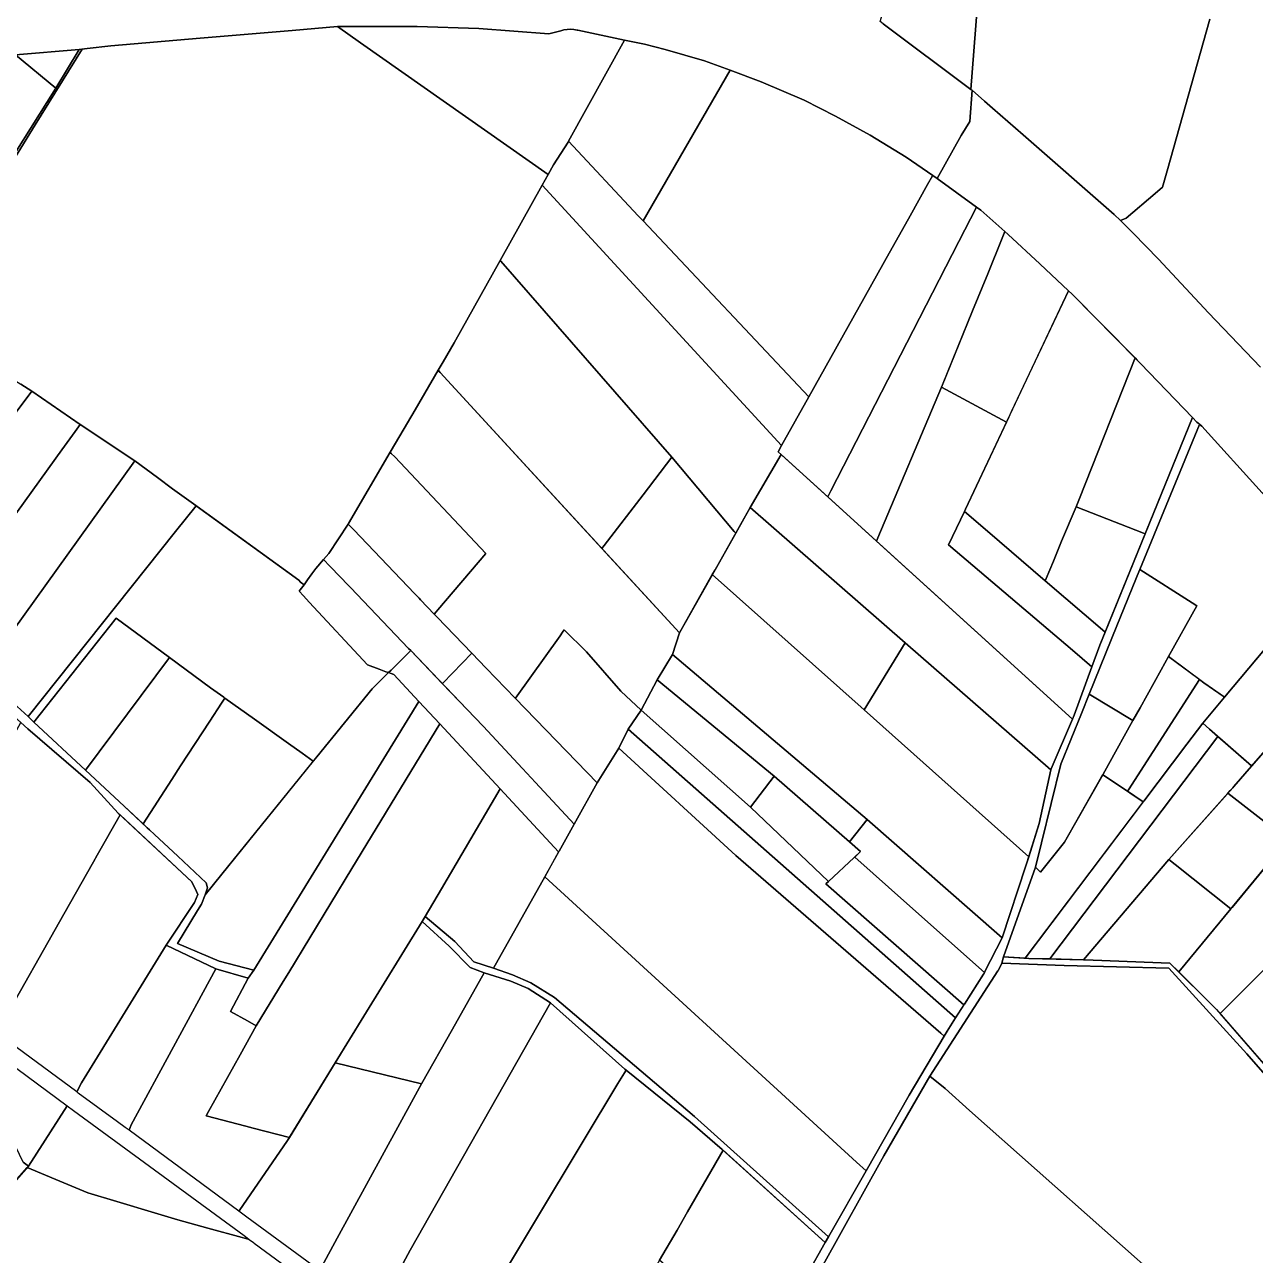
# Model space of a CAD drawing. Header units: metres. Extents: x 3 to 1005126, y 39 to 4383651.
# Drawn here: x 492445 to 493042, y 4369207 to 4369805 of the extents above; entities that cross this region are included whole.
import ezdxf

# ---------------------------------------------------------------- set-up
doc = ezdxf.new("R2010")
doc.units = ezdxf.units.M
doc.header["$MEASUREMENT"] = 0
doc.layers.add('TM_Llucmajor', color=7, linetype='Continuous')

msp = doc.modelspace()

# ---------------------------------------------------------------- linework, layer by layer
at = {"layer": 'TM_Llucmajor', "linetype": 'Continuous', "flags": 128}
for points in [[(492861.75, 4369805.2), (492860.22, 4369806.35), (492871.13, 4369842.28), (492888.66, 4369839.26), (492909.1, 4369835.74), (492908.94, 4369833.61), (492904.33, 4369773.39), (492861.75, 4369805.2)], [(492607.97, 4369796.04), (492596.76, 4369803.93), (492635.38, 4369803.93), (492665.38, 4369802.95), (492699.46, 4369800.32), (492705.2, 4369801.75), (492706.74, 4369802.23), (492708.27, 4369802.52), (492709.93, 4369802.61), (492711.54, 4369802.51), (492713.12, 4369802.2), (492713.45, 4369802.11), (492736.12, 4369797.31), (492709, 4369748.2), (492708.7, 4369747.75), (492701.57, 4369736.74), (492698.99, 4369732), (492607.97, 4369796.04)], [(492742.83, 4369711.94), (492709, 4369748.2), (492736.12, 4369797.31), (492745.8, 4369795.33), (492755.82, 4369792.81), (492774.96, 4369787.27), (492787.5, 4369782.75), (492745.14, 4369709.5), (492742.83, 4369711.94)], [(492308.33, 4369758.56), (492285.81, 4369774.33), (492287.82, 4369777.16), (492360.37, 4369783.5), (492361.48, 4369783.59), (492371.74, 4369784.49), (492378.33, 4369785.07), (492400.73, 4369786.89), (492440.37, 4369790.13), (492460.1, 4369774.03), (492407.03, 4369689.9), (492379.49, 4369708.78), (492379.37, 4369708.87), (492364.14, 4369719.55), (492357.31, 4369724.35), (492352.29, 4369727.88), (492350.49, 4369729.14), (492348.06, 4369730.84), (492347.79, 4369731.02), (492309.03, 4369758.07), (492308.33, 4369758.56)], [(492460.1, 4369774.03), (492440.37, 4369790.13), (492471.35, 4369792.71), (492460.1, 4369774.03)], [(492825.65, 4369624.18), (492745.14, 4369709.5), (492787.5, 4369782.75), (492802.55, 4369777.05), (492823.4, 4369768.09), (492838.55, 4369760.43), (492855.33, 4369751.15), (492872.92, 4369740.4), (492885.75, 4369731.62), (492885.62, 4369731.41), (492883.29, 4369727.24), (492874.78, 4369712.03), (492862.33, 4369689.75), (492855.36, 4369677.29), (492825.65, 4369624.18)], [(492812.34, 4369600.4), (492696.19, 4369726.85), (492698.99, 4369732), (492701.57, 4369736.74), (492708.7, 4369747.75), (492709, 4369748.2), (492742.83, 4369711.94), (492745.14, 4369709.5), (492825.65, 4369624.18), (492812.34, 4369600.4)], [(492812.34, 4369600.4), (492825.65, 4369624.18), (492855.36, 4369677.29), (492862.33, 4369689.75), (492874.78, 4369712.03), (492883.29, 4369727.24), (492885.62, 4369731.41), (492885.75, 4369731.62), (492887.96, 4369730.11), (492906.98, 4369716.27), (492898.38, 4369699.51), (492879.3, 4369662.38), (492836.24, 4369578.54), (492834.88, 4369575.49), (492810.71, 4369597.44), (492812.34, 4369600.4)], [(492696.19, 4369726.85), (492812.34, 4369600.4), (492810.71, 4369597.44), (492812.24, 4369596.06), (492797.19, 4369570.34), (492790.14, 4369557.88), (492789.41, 4369558.75), (492759.1, 4369594.88), (492676.03, 4369689.9), (492675.72, 4369690.25), (492696.19, 4369726.85)], [(492858.44, 4369554.08), (492834.88, 4369575.49), (492836.24, 4369578.54), (492879.3, 4369662.38), (492898.38, 4369699.51), (492906.98, 4369716.27), (492909.05, 4369714.76), (492920.79, 4369704.45), (492919.44, 4369701.13), (492912.45, 4369683.88), (492905.12, 4369665.83), (492890.08, 4369628.76), (492859.09, 4369555.6), (492858.44, 4369554.08)], [(492890.08, 4369628.76), (492890.58, 4369630.01), (492905.12, 4369665.83), (492912.45, 4369683.88), (492919.44, 4369701.13), (492920.79, 4369704.45), (492922.47, 4369702.98), (492937.79, 4369688.65), (492951.69, 4369675.65), (492923.92, 4369616.79), (492922.04, 4369612.8), (492921.58, 4369611.82), (492890.08, 4369628.76)], [(492676.03, 4369689.9), (492759.1, 4369594.88), (492745.11, 4369576.52), (492726.31, 4369551.88), (492725.18, 4369550.46), (492646.55, 4369635.99), (492645.61, 4369637.01), (492648, 4369641.11), (492653.37, 4369650.29), (492675.72, 4369690.25), (492676.03, 4369689.9)], [(492901.67, 4369569.61), (492951.69, 4369675.65), (492953.25, 4369674.19), (492984.08, 4369642.96), (492957.03, 4369574.75), (492955.35, 4369570.72), (492948.37, 4369554), (492944.35, 4369544.37), (492940.78, 4369535.82), (492940.36, 4369534.81), (492912.39, 4369558.81), (492901.13, 4369568.47), (492901.67, 4369569.61)], [(492957.03, 4369574.75), (492984.08, 4369642.96), (492985.07, 4369641.95), (492986.72, 4369640.28), (493011.85, 4369614.1), (492988.89, 4369557.62), (492988.09, 4369557.94), (492962.78, 4369567.82), (492955.35, 4369570.72), (492957.03, 4369574.75)], [(492375.91, 4369529.86), (492362.06, 4369542.18), (492381.31, 4369568.41), (492398.89, 4369592.33), (492432.4, 4369637.93), (492438.3, 4369633.24), (492443.07, 4369630.2), (492448.37, 4369626.82), (492420.08, 4369589.15), (492394.94, 4369555.69), (492394.52, 4369555.12), (492393.53, 4369553.77), (492375.91, 4369529.86)], [(492624.54, 4369594.93), (492622.9, 4369596.66), (492622.37, 4369597.23), (492626.97, 4369605.12), (492634.42, 4369617.86), (492645.61, 4369637.01), (492646.55, 4369635.99), (492762.79, 4369509.56), (492759.43, 4369498.93), (492751.91, 4369486.75), (492744.2, 4369472.03), (492734.29, 4369481.24), (492717.67, 4369500.28), (492706.81, 4369510.91), (492706.02, 4369509.8), (492704.81, 4369508.1), (492683.14, 4369477.85), (492683.08, 4369477.77), (492668.92, 4369492.36), (492661.94, 4369499.66), (492645.21, 4369517.13), (492643.78, 4369518.63), (492644.67, 4369519.67), (492645.49, 4369520.63), (492668.8, 4369548.09), (492624.54, 4369594.93)], [(492963.02, 4369492.98), (492954.39, 4369469.55), (492953.59, 4369467.64), (492858.44, 4369554.08), (492859.09, 4369555.6), (492890.08, 4369628.76), (492921.58, 4369611.82), (492901.67, 4369569.61), (492901.13, 4369568.47), (492893.47, 4369552.24), (492953.59, 4369501.02), (492963.02, 4369492.98)], [(492386.53, 4369519.83), (492375.91, 4369529.86), (492393.53, 4369553.77), (492394.52, 4369555.12), (492394.94, 4369555.69), (492420.08, 4369589.15), (492448.37, 4369626.82), (492471.79, 4369610.6), (492469.33, 4369607.21), (492462.94, 4369598.38), (492426.3, 4369547.78), (492423.4, 4369543.78), (492419.31, 4369538.14), (492406.51, 4369520.45), (492400.6, 4369512.3), (492398.13, 4369508.87), (492386.53, 4369519.83)], [(492422.61, 4369487.72), (492398.13, 4369508.87), (492400.6, 4369512.3), (492406.51, 4369520.45), (492419.31, 4369538.14), (492423.4, 4369543.78), (492426.3, 4369547.78), (492462.94, 4369598.38), (492469.33, 4369607.21), (492471.79, 4369610.6), (492498.34, 4369593.07), (492422.61, 4369487.72)], [(493015.29, 4369610.75), (493016.48, 4369609.81), (493045.68, 4369577.41), (493063.14, 4369557.66), (493065.51, 4369554.98), (493078.9, 4369539.61), (493046.89, 4369501.44), (493027.51, 4369478.32), (493017.4, 4369485.3), (493000.28, 4369497.99), (493013.95, 4369522.57), (493011.7, 4369524.01), (492986.27, 4369540.32), (493015.29, 4369610.75)], [(492428.85, 4369482.32), (492425.92, 4369484.85), (492422.61, 4369487.72), (492498.34, 4369593.07), (492509.45, 4369584.92), (492516.73, 4369579.37), (492526.8, 4369572.07), (492528.11, 4369571.13), (492518.15, 4369558.64), (492446.57, 4369468.84), (492439.52, 4369475.41), (492428.85, 4369482.32)], [(492624.54, 4369594.93), (492668.8, 4369548.09), (492645.49, 4369520.63), (492644.67, 4369519.67), (492643.78, 4369518.63), (492637.11, 4369525.6), (492636.37, 4369526.37), (492634.22, 4369528.62), (492604.67, 4369559.5), (492603.42, 4369560.8), (492601.96, 4369562.33), (492602.1, 4369562.53), (492622.37, 4369597.23), (492622.9, 4369596.66), (492624.54, 4369594.93)], [(492790.14, 4369557.88), (492780.1, 4369540.15), (492762.79, 4369509.56), (492725.18, 4369550.46), (492726.31, 4369551.88), (492745.11, 4369576.52), (492759.1, 4369594.88), (492789.41, 4369558.75), (492790.14, 4369557.88)], [(492943.18, 4369442.95), (492872.36, 4369504.7), (492797.19, 4369570.34), (492812.24, 4369596.06), (492953.59, 4369467.64), (492943.28, 4369443.4), (492943.18, 4369442.95)], [(492586.76, 4369449.29), (492585.04, 4369447.17), (492579.67, 4369451), (492572.94, 4369455.8), (492556.5, 4369467.53), (492542.03, 4369477.85), (492541.53, 4369478.21), (492535.17, 4369482.74), (492515.25, 4369497.51), (492489.37, 4369516.7), (492449.41, 4369466.18), (492446.57, 4369468.84), (492518.15, 4369558.64), (492528.11, 4369571.13), (492577.98, 4369535.11), (492578.83, 4369534.14), (492580.52, 4369532.85), (492578.65, 4369530.32), (492578.18, 4369529.68), (492580.25, 4369527.45), (492583.01, 4369524.48), (492611.35, 4369493.96), (492616.93, 4369491.9), (492620.31, 4369490.65), (492621.52, 4369490.2), (492613.57, 4369482.34), (492586.76, 4369449.29)], [(492780.1, 4369540.15), (492797.19, 4369570.34), (492872.36, 4369504.7), (492852.44, 4369472.08), (492778.76, 4369537.77), (492780.1, 4369540.15)], [(492963.02, 4369492.98), (492953.59, 4369501.02), (492893.47, 4369552.24), (492901.13, 4369568.47), (492912.39, 4369558.81), (492940.36, 4369534.81), (492969.29, 4369509.99), (492969.47, 4369509.84), (492966.93, 4369503.58), (492963.05, 4369493.06), (492963.02, 4369492.98)], [(492988.09, 4369557.94), (492988.89, 4369557.62), (492969.47, 4369509.84), (492969.29, 4369509.99), (492940.36, 4369534.81), (492940.78, 4369535.82), (492944.35, 4369544.37), (492948.37, 4369554), (492955.35, 4369570.72), (492962.78, 4369567.82), (492988.09, 4369557.94)], [(492632.31, 4369500.88), (492631.27, 4369501.96), (492603.07, 4369531.46), (492596.99, 4369537.82), (492594.33, 4369540.6), (492593.13, 4369541.86), (492590.04, 4369545.09), (492592.53, 4369548.02), (492601.96, 4369562.33), (492603.42, 4369560.8), (492604.67, 4369559.5), (492634.22, 4369528.62), (492636.37, 4369526.37), (492637.11, 4369525.6), (492643.78, 4369518.63), (492645.21, 4369517.13), (492661.94, 4369499.66), (492647.92, 4369485.14), (492647.64, 4369484.85), (492632.31, 4369500.88)], [(492622.76, 4369491.42), (492621.52, 4369490.2), (492620.31, 4369490.65), (492616.93, 4369491.9), (492611.35, 4369493.96), (492583.01, 4369524.48), (492580.25, 4369527.45), (492578.18, 4369529.68), (492578.65, 4369530.32), (492580.52, 4369532.85), (492582.29, 4369535.25), (492584.39, 4369538.09), (492586.31, 4369540.69), (492590.04, 4369545.09), (492593.13, 4369541.86), (492594.33, 4369540.6), (492596.99, 4369537.82), (492603.07, 4369531.46), (492631.27, 4369501.96), (492632.31, 4369500.88), (492622.76, 4369491.42)], [(492986.27, 4369540.32), (493011.7, 4369524.01), (493013.95, 4369522.57), (493000.28, 4369497.99), (492996.71, 4369491.57), (492986.48, 4369473.16), (492982.99, 4369466.88), (492961.66, 4369479.65), (492975.18, 4369512.98), (492986.11, 4369539.93), (492986.27, 4369540.32)], [(493040.56, 4369445), (493020.11, 4369462.76), (493016.84, 4369465.6), (493027.51, 4369478.32), (493078.9, 4369539.61), (493081.49, 4369536.64), (493100.29, 4369515.19), (493101.05, 4369514.32), (493060.45, 4369467.58), (493040.72, 4369444.86), (493040.56, 4369445)], [(492852.44, 4369472.08), (492932.4, 4369400.79), (492931.46, 4369397.8), (492931.01, 4369396.33), (492919.42, 4369361.48), (492918.2, 4369362.54), (492853.98, 4369418.88), (492759.43, 4369498.93), (492762.79, 4369509.56), (492778.76, 4369537.77), (492852.44, 4369472.08)], [(492515.25, 4369497.51), (492474.48, 4369442.79), (492449.41, 4369466.18), (492489.37, 4369516.7), (492515.25, 4369497.51)], [(492683.14, 4369477.85), (492704.81, 4369508.1), (492706.02, 4369509.8), (492706.81, 4369510.91), (492717.67, 4369500.28), (492734.29, 4369481.24), (492744.2, 4369472.03), (492737.9, 4369462.76), (492733.33, 4369453.56), (492722.9, 4369436.71), (492683.08, 4369477.77), (492683.14, 4369477.85)], [(492932.4, 4369400.79), (492852.44, 4369472.08), (492872.36, 4369504.7), (492943.18, 4369442.95), (492937.42, 4369416.92), (492932.4, 4369400.79)], [(492541.53, 4369478.21), (492542.03, 4369477.85), (492540.38, 4369475.31), (492534.77, 4369466.67), (492520.62, 4369444.88), (492516.34, 4369438.3), (492502.36, 4369416.77), (492493.21, 4369425.31), (492474.48, 4369442.79), (492515.25, 4369497.51), (492535.17, 4369482.74), (492541.53, 4369478.21)], [(492704.35, 4369403.5), (492704.12, 4369403.11), (492675.74, 4369433.69), (492646.4, 4369465.3), (492636.29, 4369476.19), (492624.2, 4369489.22), (492621.52, 4369490.2), (492622.76, 4369491.42), (492632.31, 4369500.88), (492659.67, 4369472.27), (492667.43, 4369464.16), (492686.54, 4369443.59), (492692.83, 4369436.83), (492711.67, 4369416.57), (492704.35, 4369403.5)], [(492667.43, 4369464.16), (492659.67, 4369472.27), (492647.64, 4369484.85), (492647.92, 4369485.14), (492661.94, 4369499.66), (492668.92, 4369492.36), (492683.08, 4369477.77), (492722.9, 4369436.71), (492711.67, 4369416.57), (492692.83, 4369436.83), (492686.54, 4369443.59), (492667.43, 4369464.16)], [(492808.81, 4369439.88), (492751.91, 4369486.75), (492759.43, 4369498.93), (492853.98, 4369418.88), (492845.34, 4369408.01), (492808.81, 4369439.88)], [(492971.12, 4369445.53), (492982.99, 4369466.88), (492986.48, 4369473.16), (492996.71, 4369491.57), (493000.28, 4369497.99), (493014.44, 4369487.5), (493014.77, 4369487.25), (493015.22, 4369486.92), (492980.86, 4369433.34), (492980.35, 4369432.55), (492975.03, 4369436.13), (492968.34, 4369440.63), (492971.12, 4369445.53)], [(492532.47, 4369382.37), (492540.55, 4369392.34), (492586.76, 4369449.29), (492613.57, 4369482.34), (492621.52, 4369490.2), (492624.2, 4369489.22), (492636.29, 4369476.19), (492592.21, 4369404.43), (492556.13, 4369345.69), (492539.37, 4369350.02), (492519.17, 4369358.66), (492528.85, 4369374.68), (492530.69, 4369377.73), (492532.47, 4369382.37)], [(492797.33, 4369424.87), (492744.2, 4369472.03), (492751.91, 4369486.75), (492808.81, 4369439.88), (492797.33, 4369424.87)], [(493015.22, 4369486.92), (493017.4, 4369485.3), (493026.81, 4369478.8), (493027.51, 4369478.32), (493016.84, 4369465.6), (493009.16, 4369455.42), (492988.29, 4369427.78), (492988, 4369427.4), (492980.35, 4369432.55), (492980.86, 4369433.34), (493015.22, 4369486.92)], [(493058.9, 4369409.83), (493092.3, 4369447.14), (493125.13, 4369486.85), (493126.65, 4369485.12), (493130.21, 4369481.05), (493152.03, 4369456.88), (493154.2, 4369454.48), (493154.75, 4369453.89), (493025.32, 4369324.63), (493023.55, 4369326.66), (493005.19, 4369344.88), (493058.9, 4369409.83)], [(492968.34, 4369440.63), (492949.75, 4369407.85), (492938.11, 4369393.33), (492935.62, 4369395.75), (492938.54, 4369407.62), (492947.92, 4369445.77), (492957.95, 4369470.29), (492961.66, 4369479.65), (492982.99, 4369466.88), (492971.12, 4369445.53), (492968.34, 4369440.63)], [(492585.04, 4369447.17), (492540.55, 4369392.34), (492532.47, 4369382.37), (492533.74, 4369385.71), (492533.01, 4369388.17), (492519.2, 4369401.05), (492514.65, 4369405.3), (492507.93, 4369411.57), (492505.57, 4369413.78), (492504.43, 4369414.84), (492502.36, 4369416.77), (492516.34, 4369438.3), (492520.62, 4369444.88), (492534.77, 4369466.67), (492540.38, 4369475.31), (492542.03, 4369477.85), (492556.5, 4369467.53), (492572.94, 4369455.8), (492579.67, 4369451), (492585.04, 4369447.17)], [(492646.4, 4369465.3), (492603.74, 4369395.08), (492573.09, 4369344.63), (492570.37, 4369340.15), (492557.32, 4369318.67), (492553.02, 4369321.08), (492544.85, 4369325.64), (492553.35, 4369341.78), (492556.13, 4369345.69), (492592.21, 4369404.43), (492636.29, 4369476.19), (492646.4, 4369465.3)], [(492900.86, 4369328.81), (492896.85, 4369322.54), (492737.9, 4369462.76), (492744.2, 4369472.03), (492797.33, 4369424.87), (492835.18, 4369388.81), (492833.87, 4369387.59), (492900.86, 4369328.81)], [(493030.19, 4369432.91), (493031.43, 4369434.3), (493031.92, 4369434.87), (493040.62, 4369444.74), (493060.45, 4369467.58), (493060.73, 4369467.9), (493069.47, 4369461.1), (493090.31, 4369444.92), (493058.9, 4369409.83), (493058.26, 4369409.06), (493029.13, 4369431.73), (493030.19, 4369432.91)], [(492390.54, 4369369.81), (492391.16, 4369370.93), (492442.98, 4369465.97), (492446.46, 4369462.83), (492476.7, 4369436.77), (492490.27, 4369422.02), (492491.27, 4369421.09), (492480.15, 4369401.5), (492478.34, 4369398.31), (492463.92, 4369372.92), (492451.88, 4369351.71), (492437.96, 4369327.17), (492431.19, 4369315.26), (492402.32, 4369336.49), (492388.51, 4369366.09), (492390.54, 4369369.81)], [(492555.88, 4369269.04), (492552.31, 4369269.96), (492532.94, 4369274.96), (492534.09, 4369277.01), (492549.47, 4369304.6), (492557.32, 4369318.67), (492570.37, 4369340.15), (492573.09, 4369344.63), (492603.74, 4369395.08), (492646.4, 4369465.3), (492675.74, 4369433.69), (492647.31, 4369385.25), (492639.41, 4369371.79), (492637.85, 4369369.41), (492609.58, 4369323.4), (492595.61, 4369300.69), (492573.51, 4369264.48), (492555.88, 4369269.04)], [(492891.32, 4369313.72), (492889.69, 4369315.18), (492790.2, 4369401.31), (492733.33, 4369453.56), (492737.9, 4369462.76), (492896.85, 4369322.54), (492892.72, 4369316.1), (492891.32, 4369313.72)], [(492942.64, 4369351.16), (492932.51, 4369351.38), (492930.71, 4369351.51), (492988.29, 4369427.78), (493009.16, 4369455.42), (493016.84, 4369465.6), (493020.11, 4369462.76), (493024.25, 4369459.17), (492942.64, 4369351.16)], [(493024.25, 4369459.17), (493040.56, 4369445), (493040.72, 4369444.86), (493040.62, 4369444.74), (493031.92, 4369434.87), (493031.43, 4369434.3), (493000.33, 4369399.49), (492959.04, 4369350.8), (492942.64, 4369351.16), (493024.25, 4369459.17)], [(492853.42, 4369248.27), (492848.79, 4369252.5), (492697.37, 4369391.05), (492704.35, 4369403.5), (492711.67, 4369416.57), (492722.9, 4369436.71), (492733.33, 4369453.56), (492790.2, 4369401.31), (492889.69, 4369315.18), (492891.32, 4369313.72), (492874.34, 4369284.97), (492853.42, 4369248.27)], [(493154.75, 4369453.89), (493166.93, 4369440.85), (493183.31, 4369424.16), (493201.83, 4369405.85), (493201.67, 4369405.67), (493075.51, 4369266.92), (493025.32, 4369324.63), (493154.75, 4369453.89)], [(492835.18, 4369388.81), (492797.33, 4369424.87), (492808.81, 4369439.88), (492845.34, 4369408.01), (492850.76, 4369403.29), (492847.59, 4369400.35), (492835.18, 4369388.81)], [(492967.76, 4369439.61), (492968.34, 4369440.63), (492975.03, 4369436.13), (492988, 4369427.4), (492930.71, 4369351.51), (492920.16, 4369352.22), (492935.62, 4369395.75), (492938.11, 4369393.33), (492949.75, 4369407.85), (492967.76, 4369439.61)], [(492704.12, 4369403.11), (492697.37, 4369391.05), (492672.52, 4369346.75), (492663.03, 4369349.79), (492653.81, 4369359.69), (492639.41, 4369371.79), (492647.31, 4369385.25), (492675.74, 4369433.69), (492704.12, 4369403.11)], [(493031.11, 4369376.22), (493030.46, 4369375.44), (493003.5, 4369397.09), (493000.33, 4369399.49), (493029.13, 4369431.73), (493058.26, 4369409.06), (493031.11, 4369376.22)], [(492491.27, 4369421.09), (492526.02, 4369388.54), (492528.24, 4369383.88), (492528.94, 4369382.41), (492527.4, 4369378.62), (492513.6, 4369357.77), (492472.41, 4369290.99), (492470.22, 4369286.57), (492431.19, 4369315.26), (492437.96, 4369327.17), (492451.88, 4369351.71), (492463.92, 4369372.92), (492478.34, 4369398.31), (492480.15, 4369401.5), (492491.27, 4369421.09)], [(492911.12, 4369345.11), (492910.85, 4369344.59), (492873.25, 4369378.05), (492847.88, 4369400.62), (492850.76, 4369403.29), (492845.34, 4369408.01), (492853.98, 4369418.88), (492918.2, 4369362.54), (492919.42, 4369361.48), (492911.12, 4369345.11)], [(492833.87, 4369387.59), (492835.18, 4369388.81), (492847.59, 4369400.35), (492847.88, 4369400.62), (492873.25, 4369378.05), (492910.85, 4369344.59), (492910.44, 4369343.78), (492901.14, 4369329.25), (492900.86, 4369328.81), (492833.87, 4369387.59)], [(493030.46, 4369375.44), (493005.19, 4369344.88), (493000.86, 4369349.18), (492963.66, 4369350.62), (492959.04, 4369350.8), (493000.33, 4369399.49), (493003.5, 4369397.09), (493030.46, 4369375.44)], [(492835.13, 4369216.2), (492770.17, 4369274.61), (492702.11, 4369332.51), (492690.67, 4369339.59), (492681.74, 4369343.52), (492672.52, 4369346.75), (492697.37, 4369391.05), (492848.79, 4369252.5), (492853.42, 4369248.27), (492835.13, 4369216.2)], [(492833.55, 4369213.42), (492783.56, 4369258.62), (492768.08, 4369272.04), (492736.86, 4369297.18), (492736.32, 4369297.57), (492700.14, 4369329.81), (492689.29, 4369336.83), (492680.99, 4369340.42), (492668.05, 4369344.42), (492661.18, 4369347.01), (492651.04, 4369357.33), (492637.85, 4369369.41), (492639.41, 4369371.79), (492653.81, 4369359.69), (492663.03, 4369349.79), (492672.52, 4369346.75), (492681.74, 4369343.52), (492690.67, 4369339.59), (492702.11, 4369332.51), (492770.17, 4369274.61), (492835.13, 4369216.2), (492833.55, 4369213.42)], [(492637.59, 4369290.44), (492595.61, 4369300.69), (492609.58, 4369323.4), (492637.85, 4369369.41), (492651.04, 4369357.33), (492661.18, 4369347.01), (492668.05, 4369344.42), (492652.64, 4369317.12), (492637.59, 4369290.44)], [(492493.74, 4369269.28), (492489.93, 4369272.09), (492470.92, 4369286.06), (492470.22, 4369286.57), (492472.41, 4369290.99), (492513.6, 4369357.77), (492537.78, 4369346.3), (492496.6, 4369270.68), (492495.56, 4369267.94), (492493.74, 4369269.28)], [(493044.75, 4369147.82), (493037.84, 4369155.83), (493021.08, 4369171.93), (493002.17, 4369190.1), (492903.65, 4369277.63), (492891.74, 4369288.21), (492884.36, 4369294.17), (492917.33, 4369345.33), (492917.63, 4369345.79), (492919.4, 4369349.07), (492949.66, 4369347.96), (493000.48, 4369346.68), (493038.32, 4369305.15), (493090.74, 4369245.09), (493108.06, 4369225.82), (493107.1, 4369224.55), (493107.04, 4369224.62), (493106.98, 4369224.69), (493093.36, 4369207.91), (493077.43, 4369188.22), (493075.83, 4369186.25), (493064.03, 4369171.77), (493051.46, 4369156.37), (493044.75, 4369147.82)], [(492555.88, 4369269.04), (492573.51, 4369264.48), (492572.57, 4369262.94), (492549.01, 4369228.77), (492548.92, 4369228.63), (492495.56, 4369267.94), (492496.6, 4369270.68), (492537.78, 4369346.3), (492553.35, 4369341.78), (492544.85, 4369325.64), (492553.02, 4369321.08), (492557.32, 4369318.67), (492549.47, 4369304.6), (492534.09, 4369277.01), (492532.94, 4369274.96), (492552.31, 4369269.96), (492555.88, 4369269.04)], [(492614.36, 4369180.42), (492588.05, 4369199.8), (492589.18, 4369201.87), (492596.64, 4369215.52), (492633.71, 4369283.35), (492637.59, 4369290.44), (492652.64, 4369317.12), (492668.05, 4369344.42), (492680.99, 4369340.42), (492689.29, 4369336.83), (492700.14, 4369329.81), (492632.03, 4369209.72), (492619.36, 4369186.29), (492615.66, 4369179.46), (492614.36, 4369180.42)], [(492628.49, 4369170.01), (492615.66, 4369179.46), (492619.36, 4369186.29), (492632.03, 4369209.72), (492700.14, 4369329.81), (492736.32, 4369297.57), (492736.86, 4369297.18), (492732.95, 4369290.68), (492716.09, 4369262.65), (492668.82, 4369183.99), (492644.44, 4369198.51), (492635.62, 4369180.68), (492633.2, 4369175.55), (492630.04, 4369168.87), (492628.49, 4369170.01)], [(492412.16, 4369319.31), (492465.53, 4369279.89), (492446.71, 4369250.6), (492444.17, 4369252.53), (492440.62, 4369259.94), (492412.16, 4369319.31)], [(492552.76, 4369225.8), (492548.92, 4369228.63), (492549.01, 4369228.77), (492572.57, 4369262.94), (492595.61, 4369300.69), (492637.59, 4369290.44), (492633.71, 4369283.35), (492596.64, 4369215.52), (492589.18, 4369201.87), (492588.05, 4369199.8), (492586.72, 4369200.78), (492552.76, 4369225.8)], [(492722.4, 4369151.33), (492668.82, 4369183.99), (492716.09, 4369262.65), (492732.95, 4369290.68), (492736.86, 4369297.18), (492768.08, 4369272.04), (492783.56, 4369258.62), (492783.95, 4369258.26), (492766.74, 4369228.36), (492761.65, 4369219.52), (492753.19, 4369204.83), (492741.35, 4369184.26), (492722.4, 4369151.33)], [(492835.14, 4369198.74), (492831.81, 4369201.15), (492862.1, 4369255.61), (492884.36, 4369294.17), (492891.74, 4369288.21), (492903.65, 4369277.63), (493002.17, 4369190.1), (492954.15, 4369112.69), (492872.78, 4369171.53), (492835.14, 4369198.74)], [(492446.71, 4369250.6), (492465.53, 4369279.89), (492468.62, 4369277.6), (492551.4, 4369216.85), (492553.75, 4369215.13), (492553.91, 4369215.01), (492550.55, 4369215.89), (492533.81, 4369220.49), (492519.25, 4369224.49), (492507.88, 4369227.91), (492489.63, 4369233.42), (492475.64, 4369237.64), (492462.04, 4369243.27), (492446.08, 4369249.88), (492446.71, 4369250.6)], [(492803.85, 4369160.6), (492753.19, 4369204.83), (492761.65, 4369219.52), (492766.74, 4369228.36), (492783.95, 4369258.26), (492833.55, 4369213.42), (492824.99, 4369198.19), (492803.85, 4369160.6)]]:
    msp.add_lwpolyline(points, close=True, dxfattribs=at)
for points in [[(493020.33, 4369807.52), (492999.57, 4369733.77), (492998.96, 4369731.58), (492997.35, 4369725.9), (492993.72, 4369722.8), (492979.65, 4369710.78), (492976.91, 4369709.65), (492973.79, 4369712.7), (492929.61, 4369751.35), (492914.87, 4369764.25), (492910.88, 4369767.74), (492904.91, 4369772.96), (492904.91, 4369772.96), (492904.33, 4369773.39), (492908.94, 4369833.61)], [(493044.94, 4369638.47), (493019.62, 4369664.96), (492995.31, 4369690.91), (492983.07, 4369703.53), (492981.09, 4369705.56), (492980.94, 4369705.72), (492976.91, 4369709.65), (492979.65, 4369710.78), (492993.72, 4369722.8), (492997.35, 4369725.9), (492998.96, 4369731.58), (492999.57, 4369733.77), (493020.33, 4369807.52)], [(492409.85, 4369691.05), (492449.93, 4369756.24), (492472.8, 4369792.91), (492475.16, 4369793.24), (492486.73, 4369794.54), (492530.11, 4369798.25), (492574.75, 4369802.06), (492596.76, 4369803.93), (492607.97, 4369796.04), (492698.99, 4369732), (492696.19, 4369726.85), (492675.72, 4369690.25), (492653.37, 4369650.29), (492648, 4369641.11), (492645.61, 4369637.01), (492634.42, 4369617.86), (492626.97, 4369605.12), (492622.37, 4369597.23), (492602.1, 4369562.53), (492601.96, 4369562.33), (492592.53, 4369548.02), (492590.04, 4369545.09), (492586.31, 4369540.69), (492584.39, 4369538.09), (492582.29, 4369535.25), (492580.52, 4369532.85), (492578.83, 4369534.14), (492577.98, 4369535.11), (492526.8, 4369572.07), (492516.73, 4369579.37), (492509.45, 4369584.92), (492498.34, 4369593.07), (492471.79, 4369610.6), (492448.37, 4369626.82), (492443.07, 4369630.2)], [(492861.75, 4369805.2), (492904.33, 4369773.39), (492904.91, 4369772.96), (492903.8, 4369757.84), (492899.63, 4369750.97), (492887.96, 4369730.11), (492885.75, 4369731.62), (492872.92, 4369740.4), (492855.33, 4369751.15), (492838.55, 4369760.43), (492823.4, 4369768.09), (492802.55, 4369777.05), (492787.5, 4369782.75), (492774.96, 4369787.27), (492755.82, 4369792.81), (492745.8, 4369795.33), (492736.12, 4369797.31), (492713.45, 4369802.11), (492713.12, 4369802.2), (492711.54, 4369802.51), (492709.93, 4369802.61), (492708.27, 4369802.52), (492706.74, 4369802.23), (492705.2, 4369801.75), (492699.46, 4369800.32), (492665.38, 4369802.95), (492635.38, 4369803.93), (492596.76, 4369803.93), (492574.75, 4369802.06), (492530.11, 4369798.25), (492486.73, 4369794.54), (492475.16, 4369793.24), (492471.35, 4369792.71), (492440.37, 4369790.13)], [(492407.03, 4369689.9), (492460.1, 4369774.03), (492471.35, 4369792.71), (492472.8, 4369792.91), (492449.93, 4369756.24), (492409.85, 4369691.05)], [(493045.68, 4369577.41), (493016.48, 4369609.81), (493014.63, 4369611.27), (493014.08, 4369611.78), (493011.85, 4369614.1), (492986.72, 4369640.28), (492985.07, 4369641.95), (492953.25, 4369674.19), (492951.69, 4369675.65), (492937.79, 4369688.65), (492922.47, 4369702.98), (492920.79, 4369704.45), (492909.05, 4369714.76), (492906.98, 4369716.27), (492906.98, 4369716.27), (492887.96, 4369730.11), (492899.63, 4369750.97), (492903.8, 4369757.84), (492904.91, 4369772.96), (492910.88, 4369767.74), (492914.87, 4369764.25), (492929.61, 4369751.35), (492973.79, 4369712.7), (492976.91, 4369709.65), (492980.94, 4369705.72), (492981.09, 4369705.56), (492983.07, 4369703.53), (492995.31, 4369690.91), (493019.62, 4369664.96), (493044.94, 4369638.47)], [(492824.99, 4369198.19), (492833.55, 4369213.42), (492835.13, 4369216.2), (492835.13, 4369216.2), (492853.42, 4369248.27), (492874.34, 4369284.97), (492891.32, 4369313.72), (492892.72, 4369316.1), (492896.85, 4369322.54), (492901.14, 4369329.25), (492910.44, 4369343.78), (492911.12, 4369345.11), (492919.42, 4369361.48), (492931.01, 4369396.33), (492931.46, 4369397.8), (492937.42, 4369416.92), (492943.18, 4369442.95), (492943.28, 4369443.4), (492953.59, 4369467.64), (492954.39, 4369469.55), (492963.05, 4369493.06), (492966.93, 4369503.58), (493011.85, 4369614.1), (493014.08, 4369611.78), (493014.63, 4369611.27), (493015.29, 4369610.75), (492986.27, 4369540.32), (492986.11, 4369539.93), (492975.18, 4369512.98), (492961.66, 4369479.65), (492957.95, 4369470.29), (492947.92, 4369445.77), (492938.54, 4369407.62), (492935.62, 4369395.75), (492920.16, 4369352.22), (492919.4, 4369349.07), (492917.63, 4369345.79), (492917.33, 4369345.33), (492884.36, 4369294.17), (492862.1, 4369255.61), (492831.81, 4369201.15)], [(492439.52, 4369475.41), (492446.57, 4369468.84), (492449.41, 4369466.18), (492474.48, 4369442.79), (492493.21, 4369425.31), (492504.43, 4369414.84), (492505.57, 4369413.78), (492507.93, 4369411.57), (492514.65, 4369405.3), (492519.2, 4369401.05), (492533.01, 4369388.17), (492533.74, 4369385.71), (492532.47, 4369382.37), (492530.69, 4369377.73), (492528.85, 4369374.68), (492519.17, 4369358.66), (492539.37, 4369350.02), (492556.13, 4369345.69), (492553.35, 4369341.78), (492537.78, 4369346.3), (492513.6, 4369357.77), (492527.4, 4369378.62), (492528.94, 4369382.41), (492528.24, 4369383.88), (492526.02, 4369388.54), (492490.27, 4369422.02), (492476.7, 4369436.77), (492446.46, 4369462.83), (492422.45, 4369484.43)], [(493090.74, 4369245.09), (493038.32, 4369305.15), (493000.48, 4369346.68), (492949.66, 4369347.96), (492919.4, 4369349.07), (492920.16, 4369352.22), (492932.51, 4369351.38), (492959.04, 4369350.8), (492963.66, 4369350.62), (493000.86, 4369349.18), (493023.55, 4369326.66), (493075.51, 4369266.92)], [(492444.17, 4369252.53), (492446.71, 4369250.6), (492410.42, 4369209.61)], [(492410.42, 4369209.61), (492446.08, 4369249.88), (492462.04, 4369243.27), (492475.64, 4369237.64), (492489.63, 4369233.42), (492507.88, 4369227.91), (492519.25, 4369224.49), (492533.81, 4369220.49), (492550.55, 4369215.89), (492553.91, 4369215.01), (492553.91, 4369215.01), (492556.04, 4369213.44), (492556.33, 4369213.23), (492583.16, 4369193.47), (492583.84, 4369192.97), (492538.81, 4369099.44), (492508.71, 4369040.82), (492507.37, 4369039.15), (492487.76, 4369014.55), (492472.39, 4368996.85), (492447.34, 4369032.24), (492442.7, 4369039.64)]]:
    msp.add_lwpolyline(points, dxfattribs=at)

doc.saveas('drawing.dxf')
